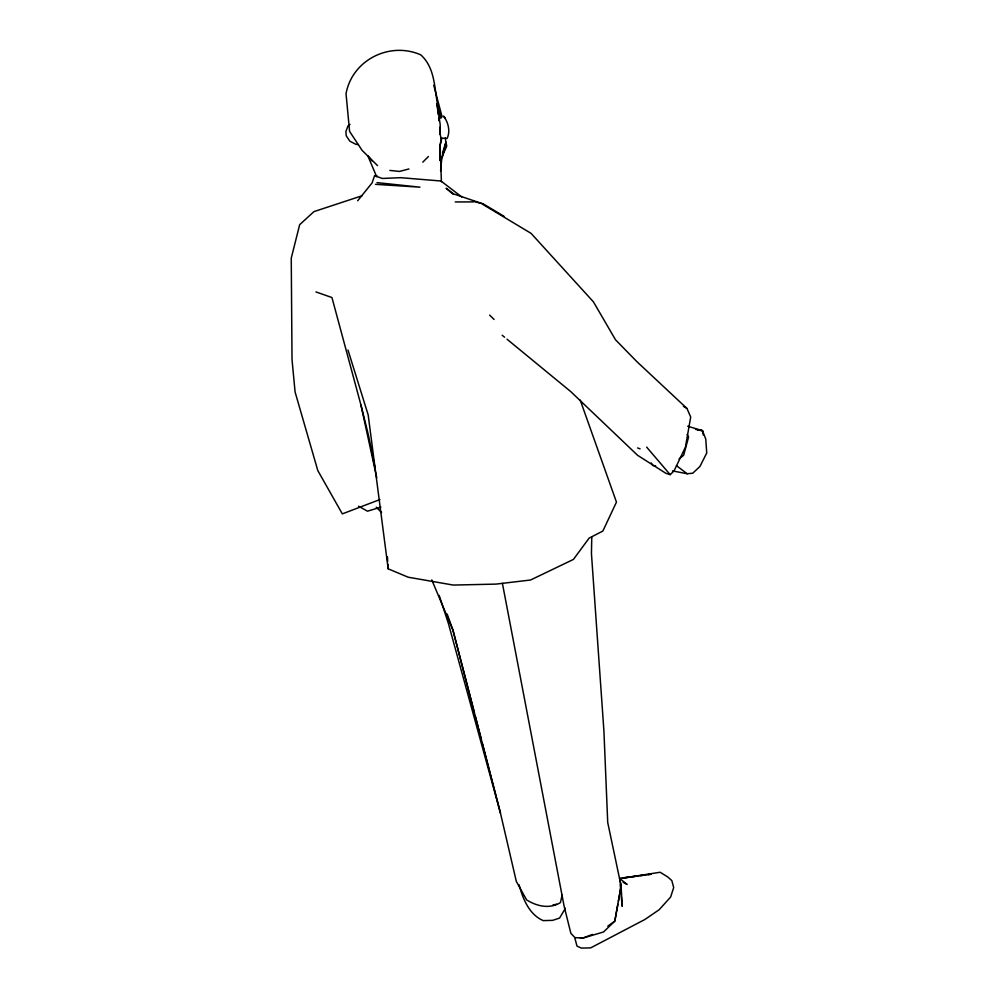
<?xml version="1.0" encoding="UTF-8"?>
<svg xmlns="http://www.w3.org/2000/svg" width="998" height="998" viewBox="0 0 998 998"><rect width="100%" height="100%" fill="white"/><g stroke="black" fill="none" stroke-linecap="round" stroke-linejoin="round"><path stroke-width="1.5" d="M445.382 118.3L443.511 116.105C448.239 122.055 450.597 131.349 447.092 138.448L441.066 138.186L440.143 134.243L440.193 124.501L436.974 103.767L438.309 114.595M591.777 536.999L591.44 553.553L603.927 731.21L607.72 822.477L621.105 886.024L622.178 906.334L621.255 896.029M439.744 160.429L440.118 145.296L441.266 138.211M440.605 170.945L441.59 160.316L445.919 142.215L445.245 137.749M623.101 882.282L627.093 884.44L619.671 878.377L621.105 886.024L614.818 921.117L603.541 931.97L582.782 938.12L574.935 937.596L570.868 933.33L564.157 906.384L502.406 583.343M617.824 904.338L614.818 921.117L607.794 926.169M618.373 901.281L621.105 886.024M562.136 895.119L560.414 902.629C549.561 909.253 536.936 906.334 526.607 899.909L516.315 881.396L500.472 813.183L482.159 742.649M441.865 138.173L440.118 145.296L441.403 181.723M442.638 152.582L445.919 142.215L446.755 146.095L441.827 157.322M376.945 175.735L374.599 175.698L372.079 182.933L357.658 200.785M565.392 908.28L559.579 918.085L552.605 920.368L543.211 920.618C529.127 914.505 522.802 898.749 519.11 884.827M422.79 162.163L428.429 156.536M506.996 339.195L570.631 391.49L637.622 455.338L665.878 473.289L670.182 474.674L674.062 470.894L685.414 447.191L690.703 417.014L686.948 408.456L636.736 361.501L615.504 339.769L593.423 301.858L531.098 233.382L482.995 204.49M679.064 458.943L683.63 455.313L688.595 437.024L687.173 434.467M350.036 124.413L348.077 125.723L345.869 131.561L346.256 135.815L349.836 141.167L355.787 144.261L358.432 144.635M379.951 499.549L342.326 513.883L317.801 470.557L295.084 391.977L292.015 359.492L291.254 258.158L299.662 224.687L313.958 211.613L361.937 195.808M592.475 934.415L582.782 938.12L580.287 937.708M380.887 507.146L367.476 511.188L358.594 506.211M552.717 905.174L556.547 904.151M408.943 168.961L399.487 171.431L389.831 170.421M637.747 876.082L623.014 878.09L660.127 872.252L667.762 876.968L671.829 880.61L673.7 887.571L670.631 897.027L659.167 909.727L644.833 919.52L590.691 947.875L581.347 948.1L576.994 946.104L574.985 938.594M640.691 875.67L645.107 875.071M648.051 874.672L650.995 874.26M620.494 878.128L650.908 874.248M672.477 470.894L687.148 473.751L692.724 473.227L699.935 466.478L706.746 452.967L705.773 439.157L702.492 430.662L687.684 426.221M455.263 201.945L473.239 201.908M375.473 184.331L419.971 187.175L376.995 182.622M695.556 429.352L702.492 430.662L703.241 434.928M655.636 465.817L652.717 465.53L651.295 462.972M697.901 430.088L702.492 430.662M377.543 165.618L362.087 150.361L349.599 131.412L346.032 93.737C352.144 59.917 389.794 41.155 420.807 54.878C438.446 70.92 433.132 97.255 441.054 117.789L439.607 117.589L439.07 120.783L438.696 117.689M473.451 201.371L483.431 204.016L503.965 216.254M483.431 204.016L453.703 193.961L446.106 188.235L453.167 194.261M315.917 291.927L331.947 297.541L360.952 405.026L368.299 434.554L375.285 469.023M637.585 447.952L640.092 448.851M374.599 175.698L382.284 178.455L400.697 177.681L440.966 181L461.737 196.943M347.99 350.024L368.175 414.906L388.172 568.823L408.132 577.193L453.242 585.065L496.056 584.104L530.587 580L573.426 559.429L589.094 538.147L602.867 531.036L616.465 502.119L580.225 400.098M683.368 406.273L686.948 408.456M676.432 465.629L687.148 473.751M502.194 335.253L504.589 337.224M489.656 315.143L494.06 319.435M376.258 507.171L381.56 512.548M646.642 447.116L670.182 474.674M372.005 160.84L367.788 155.7L376.645 176.696M431.772 579.913L452.93 630.087L474.362 712.634M447.154 614.032L452.93 630.087L500.472 813.183L448.376 623.401L439.195 595.432M438.796 110.778L441.054 117.789M433.756 85.292L442.102 116.891M475.148 715.628L481.385 739.643M360.952 405.026L376.757 477.78M619.671 878.377L619.933 881.321M620.195 884.253L620.719 890.141M387.424 556.797L387.711 561.3M387.898 564.307L388.172 568.823M439.731 127.37L440.143 134.243"/></g></svg>
